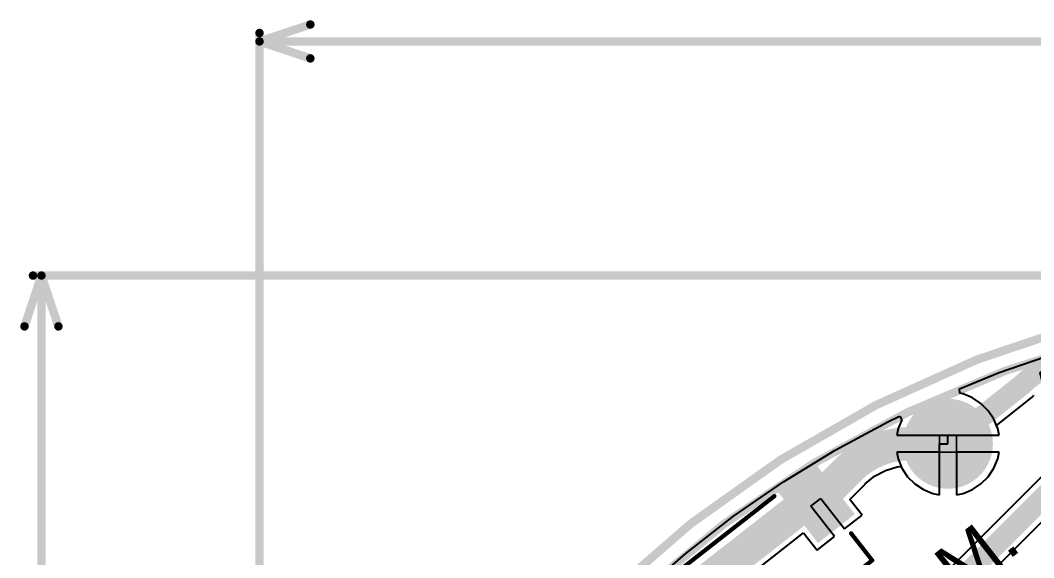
# Model space of a CAD drawing. Header units: millimetres. Extents: x -41 to 155, y -111 to 87.
# Drawn here: x -41.07 to -10.69, y 25.61 to 41.73 of the extents above; entities that cross this region are included whole.
import ezdxf

# ---------------------------------------------------------------- set-up
doc = ezdxf.new("R2010")
doc.units = ezdxf.units.MM
for name, color, linetype in [('BottomLayer', 5, 'Continuous'), ('BottomSolder', 6, 'Continuous'), ('DrillDrawing', 1, 'Continuous'), ('Mechanical1', 6, 'Continuous'), ('Mechanical2', 216, 'Continuous'), ('MultiLayer', 9, 'Continuous'), ('PadHoleLayer', 156, 'Continuous'), ('TopLayer', 1, 'Continuous'), ('TopOverlay', 2, 'Continuous'), ('TopPaste', 8, 'Continuous'), ('TopSolder', 216, 'Continuous')]:
    doc.layers.add(name, color=color, linetype=linetype)
doc.styles.add('Arial', font='', dxfattribs={"height": 0.2})
doc.styles.get('Arial').set_extended_font_data('Arial')

# ---------------------------------------------------------------- blocks, each defined once
blk = doc.blocks.new('TS_1091B_A8B3_D2_77')
at = {"layer": 'BottomLayer'}
h = blk.add_hatch(color=5, dxfattribs=at)
edge = h.paths.add_edge_path()
edge.add_arc((-1.55, 0.975), 0.8, 0, 360)
h = blk.add_hatch(color=5, dxfattribs=at)
edge = h.paths.add_edge_path()
edge.add_arc((1.55, 0.975), 0.8, 0, 360)
h = blk.add_hatch(color=5, dxfattribs=at)
edge = h.paths.add_edge_path()
edge.add_arc((1.55, 0.975), 0.8, 0, 360)
h = blk.add_hatch(color=5, dxfattribs=at)
edge = h.paths.add_edge_path()
edge.add_arc((0, -0.975), 0.8, 0, 360)
at = {"layer": 'BottomSolder'}
h = blk.add_hatch(color=6, dxfattribs=at)
edge = h.paths.add_edge_path()
edge.add_arc((-1.55, 0.975), 0.902, 0, 360)
h = blk.add_hatch(color=6, dxfattribs=at)
edge = h.paths.add_edge_path()
edge.add_arc((1.55, 0.975), 0.902, 0, 360)
h = blk.add_hatch(color=6, dxfattribs=at)
edge = h.paths.add_edge_path()
edge.add_arc((1.55, 0.975), 0.902, 0, 360)
h = blk.add_hatch(color=6, dxfattribs=at)
edge = h.paths.add_edge_path()
edge.add_arc((0, -0.975), 0.902, 0, 360)
at = {"layer": 'MultiLayer'}
h = blk.add_hatch(color=9, dxfattribs=at)
edge = h.paths.add_edge_path()
edge.add_arc((-1.55, 0.975), 0.8, 0, 360)
h = blk.add_hatch(color=9, dxfattribs=at)
edge = h.paths.add_edge_path()
edge.add_arc((1.55, 0.975), 0.8, 0, 360)
h = blk.add_hatch(color=9, dxfattribs=at)
edge = h.paths.add_edge_path()
edge.add_arc((1.55, 0.975), 0.8, 0, 360)
h = blk.add_hatch(color=9, dxfattribs=at)
edge = h.paths.add_edge_path()
edge.add_arc((0, -0.975), 0.8, 0, 360)
at = {"layer": 'PadHoleLayer'}
h = blk.add_hatch(color=156, dxfattribs=at)
edge = h.paths.add_edge_path()
edge.add_arc((-1.55, 0.975), 0.41, 0, 360)
h = blk.add_hatch(color=156, dxfattribs=at)
edge = h.paths.add_edge_path()
edge.add_arc((1.55, 0.975), 0.41, 0, 360)
h = blk.add_hatch(color=156, dxfattribs=at)
edge = h.paths.add_edge_path()
edge.add_arc((1.55, 0.975), 0.41, 0, 360)
h = blk.add_hatch(color=156, dxfattribs=at)
edge = h.paths.add_edge_path()
edge.add_arc((0, -0.975), 0.41, 0, 360)
at = {"layer": 'TopLayer'}
h = blk.add_hatch(color=1, dxfattribs=at)
edge = h.paths.add_edge_path()
edge.add_arc((-1.55, 0.975), 0.8, 0, 360)
h = blk.add_hatch(color=1, dxfattribs=at)
edge = h.paths.add_edge_path()
edge.add_arc((1.55, 0.975), 0.8, 0, 360)
h = blk.add_hatch(color=1, dxfattribs=at)
edge = h.paths.add_edge_path()
edge.add_arc((1.55, 0.975), 0.8, 0, 360)
h = blk.add_hatch(color=1, dxfattribs=at)
edge = h.paths.add_edge_path()
edge.add_arc((0, -0.975), 0.8, 0, 360)
at = {"layer": 'TopSolder'}
h = blk.add_hatch(color=216, dxfattribs=at)
edge = h.paths.add_edge_path()
edge.add_arc((-1.55, 0.975), 0.902, 0, 360)
h = blk.add_hatch(color=216, dxfattribs=at)
edge = h.paths.add_edge_path()
edge.add_arc((1.55, 0.975), 0.902, 0, 360)
h = blk.add_hatch(color=216, dxfattribs=at)
edge = h.paths.add_edge_path()
edge.add_arc((1.55, 0.975), 0.902, 0, 360)
h = blk.add_hatch(color=216, dxfattribs=at)
edge = h.paths.add_edge_path()
edge.add_arc((0, -0.975), 0.902, 0, 360)
at = {"layer": 'TopOverlay', "const_width": 0.127}
for points in [[(0.94, 1.854), (-1.016, 1.854)], [(-2.311, -1.168), (-2.311, 0.203)], [(2.286, -1.168), (2.286, 0.203)], [(-0.94, -1.168), (-2.311, -1.168)], [(2.286, -1.168), (1.016, -1.168)]]:
    blk.add_lwpolyline(points, dxfattribs=at)
at = {"layer": 'TopOverlay', "const_width": 0.0635}
for points in [[(-1.048, 1.854, 1), (-0.984, 1.854, 1)], [(0.908, 1.854, 1), (0.972, 1.854, 1)], [(-2.343, 0.203, 1), (-2.28, 0.203, 1)], [(2.254, 0.203, 1), (2.318, 0.203, 1)], [(-2.343, -1.168, 1), (-2.28, -1.168, 1)], [(-2.343, -1.168, 1), (-2.28, -1.168, 1)], [(-0.972, -1.168, 1), (-0.908, -1.168, 1)], [(0.984, -1.168, 1), (1.048, -1.168, 1)], [(2.254, -1.168, 1), (2.318, -1.168, 1)], [(2.254, -1.168, 1), (2.318, -1.168, 1)]]:
    blk.add_lwpolyline(points, format="xyb", close=True, dxfattribs=at)
blk = doc.blocks.new('V________T______93')
at = {"layer": 'TopLayer'}
for points in [[(-4.4, 2.162), (-3.2, 2.162), (-3.2, 0.362), (-4.4, 0.362)], [(3.2, 2.162), (4.4, 2.162), (4.4, 0.362), (3.2, 0.362)], [(-2.75, -0.463), (-2.25, -0.463), (-2.25, -2.063), (-2.75, -2.063)], [(-1.75, -0.463), (-1.25, -0.463), (-1.25, -2.063), (-1.75, -2.063)], [(-0.75, -0.463), (-0.25, -0.463), (-0.25, -2.063), (-0.75, -2.063)], [(0.25, -0.463), (0.75, -0.463), (0.75, -2.063), (0.25, -2.063)], [(1.25, -0.463), (1.75, -0.463), (1.75, -2.063), (1.25, -2.063)], [(2.25, -0.463), (2.75, -0.463), (2.75, -2.063), (2.25, -2.063)]]:
    blk.add_hatch(color=1, dxfattribs=at).paths.add_polyline_path(points)
at = {"layer": 'TopPaste'}
for points in [[(-4.4, 2.162), (-3.2, 2.162), (-3.2, 0.362), (-4.4, 0.362)], [(3.2, 2.162), (4.4, 2.162), (4.4, 0.362), (3.2, 0.362)], [(-2.75, -0.463), (-2.25, -0.463), (-2.25, -2.063), (-2.75, -2.063)], [(-1.75, -0.463), (-1.25, -0.463), (-1.25, -2.063), (-1.75, -2.063)], [(-0.75, -0.463), (-0.25, -0.463), (-0.25, -2.063), (-0.75, -2.063)], [(0.25, -0.463), (0.75, -0.463), (0.75, -2.063), (0.25, -2.063)], [(1.25, -0.463), (1.75, -0.463), (1.75, -2.063), (1.25, -2.063)], [(2.25, -0.463), (2.75, -0.463), (2.75, -2.063), (2.25, -2.063)]]:
    blk.add_hatch(color=8, dxfattribs=at).paths.add_polyline_path(points)
at = {"layer": 'TopSolder'}
for points in [[(-4.502, 2.264), (-3.098, 2.264), (-3.098, 0.261), (-4.502, 0.261)], [(3.098, 2.264), (4.502, 2.264), (4.502, 0.261), (3.098, 0.261)], [(-2.852, -0.361), (-2.148, -0.361), (-2.148, -2.164), (-2.852, -2.164)], [(-1.852, -0.361), (-1.148, -0.361), (-1.148, -2.164), (-1.852, -2.164)], [(-0.852, -0.361), (-0.148, -0.361), (-0.148, -2.164), (-0.852, -2.164)], [(0.148, -0.361), (0.852, -0.361), (0.852, -2.164), (0.148, -2.164)], [(1.148, -0.361), (1.852, -0.361), (1.852, -2.164), (1.148, -2.164)], [(2.148, -0.361), (2.852, -0.361), (2.852, -2.164), (2.148, -2.164)]]:
    blk.add_hatch(color=216, dxfattribs=at).paths.add_polyline_path(points)
at = {"layer": 'TopOverlay', "const_width": 0.127}
for points in [[(-2.884, 2.173), (2.932, 2.173)], [(-4.059, -0.12), (-4.059, -1.15)], [(4.059, -0.12), (4.059, -1.15)], [(-4.059, -1.15), (-3.08, -1.15)], [(3.08, -1.15), (4.059, -1.15)], [(-3.15, -1.422), (-3.023, -1.549)], [(-3.15, -1.422), (-3.15, -1.676)], [(-3.15, -1.676), (-3.023, -1.549)]]:
    blk.add_lwpolyline(points, dxfattribs=at)
at = {"layer": 'TopOverlay', "const_width": 0.0635}
for points in [[(-2.916, 2.173, 1), (-2.853, 2.173, 1)], [(2.9, 2.173, 1), (2.964, 2.173, 1)], [(-4.091, -0.12, 1), (-4.027, -0.12, 1)], [(4.027, -0.12, 1), (4.091, -0.12, 1)], [(-4.091, -1.15, 1), (-4.027, -1.15, 1)], [(-4.091, -1.15, 1), (-4.027, -1.15, 1)], [(-3.112, -1.15, 1), (-3.049, -1.15, 1)], [(3.049, -1.15, 1), (3.112, -1.15, 1)], [(4.027, -1.15, 1), (4.091, -1.15, 1)], [(4.027, -1.15, 1), (4.091, -1.15, 1)], [(-3.181, -1.422, 1), (-3.118, -1.422, 1)], [(-3.181, -1.422, 1), (-3.118, -1.422, 1)], [(-3.054, -1.549, 1), (-2.991, -1.549, 1)], [(-3.054, -1.549, 1), (-2.991, -1.549, 1)], [(-3.181, -1.676, 1), (-3.118, -1.676, 1)], [(-3.181, -1.676, 1), (-3.118, -1.676, 1)]]:
    blk.add_lwpolyline(points, format="xyb", close=True, dxfattribs=at)

msp = doc.modelspace()

# ---------------------------------------------------------------- hatches: boundary and pattern name
at = {"layer": 'BottomLayer'}
h = msp.add_hatch(color=5, dxfattribs=at)
edge = h.paths.add_edge_path()
edge.add_arc((-13.259, 29.032), 1.3, 0, 360)
at = {"layer": 'BottomSolder'}
h = msp.add_hatch(color=6, dxfattribs=at)
edge = h.paths.add_edge_path()
edge.add_arc((-13.259, 29.032), 1.35, 0, 360)
at = {"layer": 'MultiLayer'}
h = msp.add_hatch(color=9, dxfattribs=at)
edge = h.paths.add_edge_path()
edge.add_arc((-13.259, 29.032), 1.3, 0, 360)
at = {"layer": 'PadHoleLayer'}
h = msp.add_hatch(color=156, dxfattribs=at)
edge = h.paths.add_edge_path()
edge.add_arc((-13.259, 29.032), 1, 0, 360)
at = {"layer": 'TopLayer'}
h = msp.add_hatch(color=1, dxfattribs=at)
edge = h.paths.add_edge_path()
edge.add_arc((-13.259, 29.032), 1.3, 0, 360)
at = {"layer": 'TopSolder'}
h = msp.add_hatch(color=216, dxfattribs=at)
edge = h.paths.add_edge_path()
edge.add_arc((-13.259, 29.032), 1.35, 0, 360)

# ---------------------------------------------------------------- linework, layer by layer
at = {"layer": 'BottomLayer'}
for p, q in [((-11.719, 31.164), (-10.002, 31.757)), ((-12.914, 30.678), (-11.719, 31.164)), ((-12.901, 30.546), (-12.914, 30.678)), ((-12.806, 30.526), (-12.901, 30.546)), ((-12.523, 30.409), (-12.806, 30.526)), ((-12.268, 30.239), (-12.523, 30.409)), ((-12.052, 30.023), (-12.268, 30.239)), ((-15.044, 29.703), (-14.714, 29.859)), ((-14.714, 29.859), (-14.693, 29.834)), ((-14.693, 29.834), (-14.643, 29.752)), ((-11.882, 29.768), (-12.052, 30.023)), ((-16.641, 28.838), (-15.044, 29.703)), ((-14.753, 29.485), (-14.793, 29.286)), ((-14.643, 29.752), (-14.753, 29.485)), ((-11.765, 29.485), (-11.882, 29.768)), ((-11.725, 29.286), (-11.765, 29.485)), ((-14.793, 29.286), (-11.725, 29.286)), ((-18.19, 27.888), (-16.641, 28.838)), ((-13.513, 28.778), (-14.793, 28.778)), ((-14.793, 28.778), (-14.753, 28.579)), ((-14.753, 28.579), (-14.636, 28.296)), ((-13.513, 27.498), (-13.513, 28.778)), ((-11.725, 28.778), (-13.005, 28.778)), ((-13.005, 28.778), (-13.005, 27.498)), ((-11.882, 28.296), (-11.765, 28.579)), ((-11.765, 28.579), (-11.725, 28.778)), ((-14.636, 28.296), (-14.466, 28.042)), ((-12.052, 28.042), (-11.882, 28.296)), ((-10.361, 28.133), (-20.321, 18.173)), ((-14.466, 28.042), (-14.249, 27.825)), ((-12.268, 27.825), (-12.052, 28.042)), ((-19.683, 26.855), (-18.19, 27.888)), ((-19.644, 17.496), (-9.31, 27.829)), ((-14.249, 27.825), (-13.995, 27.655)), ((-13.995, 27.655), (-13.712, 27.538)), ((-12.806, 27.538), (-12.523, 27.655)), ((-12.523, 27.655), (-12.268, 27.825)), ((-13.712, 27.538), (-13.513, 27.498)), ((-13.005, 27.498), (-12.806, 27.538)), ((-21.119, 25.741), (-19.683, 26.855)), ((-22.491, 24.551), (-21.119, 25.741))]:
    msp.add_line(p, q, dxfattribs=at)
at = {"layer": 'BottomLayer', "const_width": 0.635}
msp.add_lwpolyline([(-19.982, 17.835), (-9.649, 28.168)], dxfattribs=at)
at = {"layer": 'DrillDrawing', "const_width": 0.0508}
for points in [[(-13.513, 29.286), (-13.005, 29.286)], [(-13.513, 28.778), (-13.513, 29.286)], [(-13.005, 28.778), (-13.005, 29.286)], [(-13.513, 28.778), (-13.005, 28.778)]]:
    msp.add_lwpolyline(points, dxfattribs=at)
at = {"layer": 'DrillDrawing', "const_width": 0.0254}
for points in [[(-13.525, 29.286, 1), (-13.5, 29.286, 1)], [(-13.525, 29.286, 1), (-13.5, 29.286, 1)], [(-13.018, 29.286, 1), (-12.992, 29.286, 1)], [(-13.018, 29.286, 1), (-12.992, 29.286, 1)], [(-13.525, 28.778, 1), (-13.5, 28.778, 1)], [(-13.525, 28.778, 1), (-13.5, 28.778, 1)], [(-13.018, 28.778, 1), (-12.992, 28.778, 1)], [(-13.018, 28.778, 1), (-12.992, 28.778, 1)]]:
    msp.add_lwpolyline(points, format="xyb", close=True, dxfattribs=at)
at = {"layer": 'Mechanical1', "const_width": 0.254}
for points in [[(-33.899, 41.097), (-32.375, 41.605)], [(-33.899, 5.105), (-33.899, 41.351)], [(-33.899, 41.097), (-32.375, 40.589)], [(-33.899, 41.097), (-6.604, 41.097)], [(-40.945, 32.551), (-40.437, 34.075)], [(-40.691, 34.075), (0, 34.075)], [(-40.437, 34.075), (-39.929, 32.551)], [(-40.437, 5.967), (-40.437, 34.075)]]:
    msp.add_lwpolyline(points, dxfattribs=at)
at = {"layer": 'Mechanical1', "const_width": 0.127}
for points in [[(-32.438, 41.605, 1), (-32.311, 41.605, 1)], [(-33.962, 41.351, 1), (-33.835, 41.351, 1)], [(-33.962, 41.097, 1), (-33.835, 41.097, 1)], [(-33.962, 41.097, 1), (-33.835, 41.097, 1)], [(-33.962, 41.097, 1), (-33.835, 41.097, 1)], [(-32.438, 40.589, 1), (-32.311, 40.589, 1)], [(-40.754, 34.075, 1), (-40.627, 34.075, 1)], [(-40.5, 34.075, 1), (-40.373, 34.075, 1)], [(-40.5, 34.075, 1), (-40.373, 34.075, 1)], [(-40.5, 34.075, 1), (-40.373, 34.075, 1)], [(-41.008, 32.551, 1), (-40.881, 32.551, 1)], [(-39.992, 32.551, 1), (-39.865, 32.551, 1)]]:
    msp.add_lwpolyline(points, format="xyb", close=True, dxfattribs=at)
at = {"layer": 'Mechanical1', "const_width": 0.254}
msp.add_lwpolyline([(-26.733, 19.828, -3.064051), (-27.016, -19.427)], format="xyb", dxfattribs=at)
at = {"layer": 'Mechanical2', "const_width": 0.254}
msp.add_lwpolyline([(-27.773, 19.435, -3.216016), (-28.067, -19.008)], format="xyb", dxfattribs=at)
at = {"layer": 'TopLayer'}
for p, q in [((-11.803, 29.578), (-10.731, 30.43)), ((-10.731, 30.43), (-10.713, 30.451)), ((-10.713, 30.451), (-10.69, 30.466)), ((-10.69, 30.466), (-10.678, 30.484)), ((-10.69, 30.466), (-10.69, 30.466)), ((-11.765, 29.485), (-11.803, 29.578)), ((-11.725, 29.286), (-11.765, 29.485)), ((-13.259, 29.032), (-13.259, 29.286)), ((-13.259, 29.286), (-11.725, 29.286)), ((-13.513, 27.498), (-13.513, 29.032)), ((-13.513, 29.032), (-13.259, 29.032)), ((-11.725, 28.778), (-13.005, 28.778)), ((-13.005, 28.778), (-13.005, 27.498)), ((-11.882, 28.296), (-11.765, 28.579)), ((-11.765, 28.579), (-11.725, 28.778)), ((-15.13, 28.233), (-14.777, 28.34)), ((-14.777, 28.34), (-14.659, 28.352)), ((-14.659, 28.352), (-14.636, 28.296)), ((-14.636, 28.296), (-14.466, 28.042)), ((-12.052, 28.042), (-11.882, 28.296)), ((-15.735, 27.83), (-15.456, 28.059)), ((-15.456, 28.059), (-15.13, 28.233)), ((-14.466, 28.042), (-14.249, 27.825)), ((-12.268, 27.825), (-12.052, 28.042)), ((-16.201, 27.362), (-15.74, 27.823)), ((-15.74, 27.823), (-15.735, 27.83)), ((-14.249, 27.825), (-13.995, 27.655)), ((-13.995, 27.655), (-13.712, 27.538)), ((-12.806, 27.538), (-12.523, 27.655)), ((-12.523, 27.655), (-12.268, 27.825)), ((-17.368, 27.158), (-17.068, 27.393)), ((-17.068, 27.393), (-16.357, 26.484)), ((-15.834, 26.892), (-16.201, 27.362)), ((-13.712, 27.538), (-13.513, 27.498)), ((-13.005, 27.498), (-12.806, 27.538)), ((-16.658, 26.249), (-17.368, 27.158)), ((-16.357, 26.484), (-15.834, 26.892)), ((-22.227, 22.729), (-17.584, 26.357)), ((-17.584, 26.357), (-17.18, 25.841)), ((-17.18, 25.841), (-16.658, 26.249))]:
    msp.add_line(p, q, dxfattribs=at)
for points, const_width in [([(-11.029, 30.805, -0.198912), (-9.233, 31.549)], 0.635), ([(-16.205, 28.288, -0.198912), (-14.409, 29.032)], 1)]:
    msp.add_lwpolyline(points, format="xyb", dxfattribs=dict(at, const_width=const_width))
for points, const_width in [([(-13.259, 29.032), (-11.029, 30.805)], 0.635), ([(-11.029, 30.805), (-11.029, 30.805)], 0.635), ([(-14.409, 29.032), (-13.259, 29.032)], 1), ([(-17.218, 27.276), (-16.205, 28.288)], 1), ([(-23.226, 22.784), (-17.395, 27.34)], 1), ([(-17.395, 27.34), (-17.338, 27.396)], 0.635)]:
    msp.add_lwpolyline(points, dxfattribs=dict(at, const_width=const_width))
for points, const_width in [([(-11.188, 30.805, 1), (-10.87, 30.805, 1)], 0.318), ([(-11.188, 30.805, 1), (-10.87, 30.805, 1)], 0.318), ([(-11.188, 30.805, 1), (-10.87, 30.805, 1)], 0.318), ([(-11.188, 30.805, 1), (-10.87, 30.805, 1)], 0.318), ([(-14.659, 29.032, 1), (-14.159, 29.032, 1)], 0.5), ([(-14.659, 29.032, 1), (-14.159, 29.032, 1)], 0.5), ([(-13.509, 29.032, 1), (-13.009, 29.032, 1)], 0.5), ([(-13.418, 29.032, 1), (-13.1, 29.032, 1)], 0.318), ([(-16.455, 28.288, 1), (-15.955, 28.288, 1)], 0.5), ([(-16.455, 28.288, 1), (-15.955, 28.288, 1)], 0.5), ([(-17.645, 27.34, 1), (-17.145, 27.34, 1)], 0.5), ([(-17.468, 27.276, 1), (-16.968, 27.276, 1)], 0.5), ([(-17.553, 27.34, 1), (-17.236, 27.34, 1)], 0.318), ([(-17.497, 27.396, 1), (-17.18, 27.396, 1)], 0.318)]:
    msp.add_lwpolyline(points, format="xyb", close=True, dxfattribs=dict(at, const_width=const_width))

# ---------------------------------------------------------------- block references
for name, p, rotation in [('TS_1091B_A8B3_D2_77', (-7.95, 30.607), 195), ('V________T______93', (-19.435, 23.941), 38)]:
    msp.add_blockref(name, p, dxfattribs=dict(rotation=rotation))

# ---------------------------------------------------------------- texts
at = {"layer": 'TopOverlay', "style": 'Arial'}
msp.add_text('PROGRAM.', height=1.524, rotation=38, dxfattribs=at).set_placement((-20.133, 18.745))

doc.saveas('drawing.dxf')
